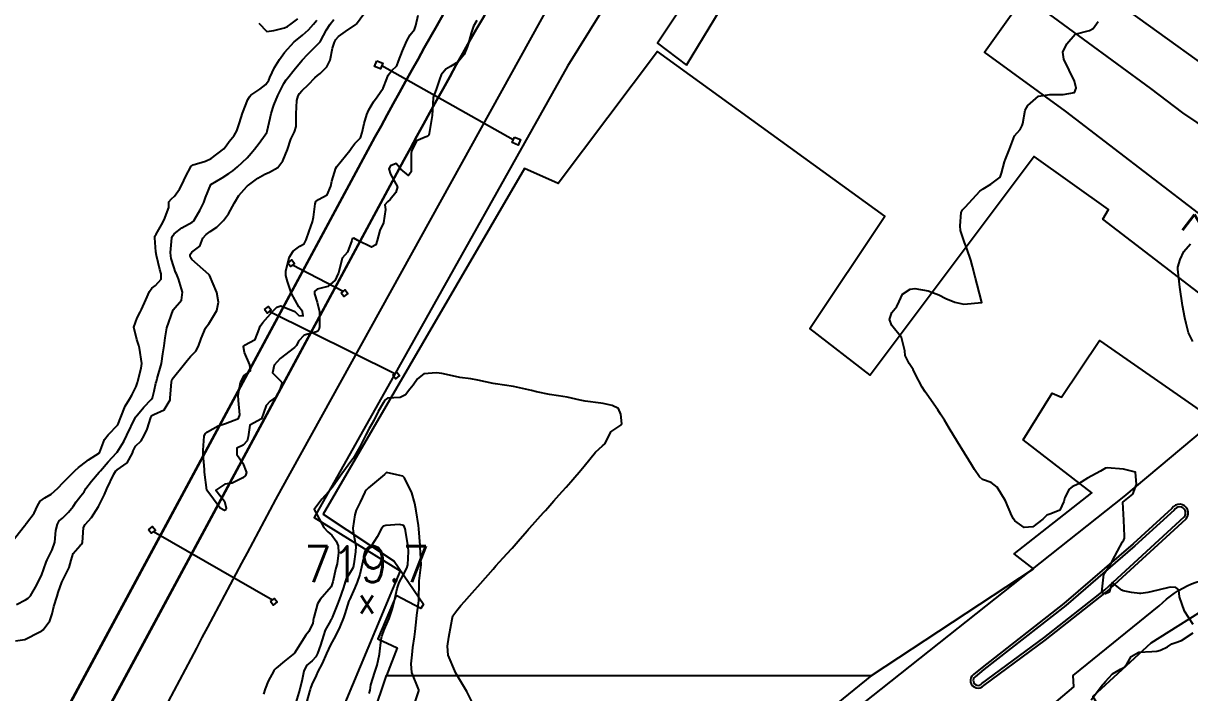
# Model space of a CAD drawing. Header units: metres. Extents: x 318500 to 325275, y 7408834 to 7428799.
# Drawn here: x 320957.8 to 321087.6, y 7414998.1 to 7415072.6 of the extents above; entities that cross this region are included whole.
import ezdxf
from ezdxf.enums import TextEntityAlignment as Align

# ---------------------------------------------------------------- set-up
doc = ezdxf.new("R2010")
doc.units = ezdxf.units.M
doc.header["$MEASUREMENT"] = 0
for name, color, linetype in [('Canteiro', 45, 'Continuous'), ('Cotas', 45, 'Continuous'), ('Curvas de Nivel 1m', 11, 'Continuous'), ('Curvas de Nivel 5m', 15, 'Continuous'), ('Divisas', 45, 'Continuous'), ('Edificações', 30, 'Continuous'), ('Linha Férrea', 20, 'Continuous'), ('Pontos Cotados', 45, 'Continuous'), ('Pórticos', 45, 'Continuous'), ('Vias Primárias', 230, 'Continuous')]:
    doc.layers.add(name, color=color, linetype=linetype)
doc.styles.add('Style-STANDARD', font='STANDARD.shx')

# ---------------------------------------------------------------- blocks, each defined once
blk = doc.blocks.new('ELVTXT_14')
at = {"layer": 'Pontos Cotados', "linetype": 'Continuous', "style": 'Style-STANDARD'}
for s, height, p in [('719.7', 4, (0, 4)), ('x', 3, (0, 0))]:
    blk.add_text(s, height=height, dxfattribs=at).set_placement(p, align=Align.MIDDLE_CENTER)

msp = doc.modelspace()

# ---------------------------------------------------------------- linework, layer by layer
at = {"layer": 'Canteiro'}
msp.add_lwpolyline([(321071.36, 7415004.19), (321078.16, 7415009.55), (321087.01, 7415017.66, 1.092444), (321085.88, 7415018.41), (321081.52, 7415014.45), (321073.81, 7415007.8), (321064.71, 7415000.67), (321063.72, 7414999.88, 1.12273), (321064.48, 7414999.12), (321071.36, 7415004.19)], format="xyb", dxfattribs=at)
at = {"layer": 'Curvas de Nivel 1m', "flags": 128}
for points, elevation in [([(320956.89, 7415003.86), (320957.95, 7415004.03), (320959.6, 7415004.88), (320959.83, 7415005), (320959.96, 7415005.09), (320960.73, 7415006.11), (320960.96, 7415006.86), (320961.17, 7415007.69), (320961.53, 7415008.85), (320961.65, 7415009.23), (320962.04, 7415010.39), (320962.27, 7415010.85), (320962.88, 7415012.01), (320963.08, 7415012.83), (320963.33, 7415013.58), (320964.1, 7415014.49), (320964.28, 7415014.64), (320964.36, 7415014.82), (320964.47, 7415016.46), (320964.64, 7415016.81), (320965.34, 7415017.6), (320966.15, 7415018.8), (320966.8, 7415020.16), (320967.05, 7415020.79), (320967.84, 7415022.42), (320968.06, 7415022.77), (320968.13, 7415022.85), (320968.2, 7415022.9), (320969.31, 7415023.66), (320969.91, 7415024.74), (320969.99, 7415024.99), (320970.24, 7415025.53), (320970.88, 7415026.11), (320971.21, 7415026.73), (320971.56, 7415027.43), (320971.97, 7415028.72), (320972.08, 7415028.92), (320972.28, 7415029.05), (320973.45, 7415029.55), (320974.11, 7415030.69), (320974.13, 7415030.87), (320974.25, 7415032.69), (320974.34, 7415032.99), (320975.7, 7415034.67), (320975.99, 7415035.04), (320976.37, 7415035.49), (320976.96, 7415036.08), (320977.25, 7415036.65), (320977.56, 7415037.49), (320978.06, 7415038.64), (320978.2, 7415038.86), (320978.42, 7415039.14), (320979.32, 7415040.63), (320979.51, 7415041.56), (320979.31, 7415042.63), (320978.5, 7415044.54), (320978.42, 7415044.64), (320976.52, 7415046.28), (320976.37, 7415046.52), (320976.33, 7415046.66), (320976.35, 7415046.84), (320976.53, 7415047.11), (320977.4, 7415047.79), (320977.75, 7415048.65), (320978.12, 7415049.08), (320978.56, 7415049.39), (320979.31, 7415049.89), (320980.04, 7415050.62), (320980.59, 7415051.39), (320981.28, 7415052.6), (320981.77, 7415053.43), (320982.63, 7415054.41), (320982.72, 7415054.49), (320982.83, 7415054.58), (320983.88, 7415055.33), (320984.65, 7415055.79), (320985.19, 7415056.02), (320986.1, 7415056.54), (320986.67, 7415057.28), (320987.16, 7415058.52), (320987.54, 7415059.67), (320987.96, 7415060.51), (320988.13, 7415061.1), (320988.14, 7415062.51), (320988.22, 7415063.97), (320988.38, 7415064.51), (320988.52, 7415064.75), (320988.77, 7415065.04), (320989.53, 7415065.75), (320990.23, 7415066.49), (320990.52, 7415066.76), (320990.8, 7415066.97), (320991.57, 7415067.71), (320991.91, 7415068.46), (320992.19, 7415069.81), (320992.4, 7415070.46), (320992.55, 7415070.75), (320992.85, 7415071.1), (320993.64, 7415071.66), (320994.79, 7415072.42), (320994.83, 7415072.46), (320994.87, 7415072.51), (320995.67, 7415073.64)], 723), ([(321008.25, 7415072.88), (321007.88, 7415072.25), (321007.63, 7415071.48), (321007.3, 7415070.26), (321007.19, 7415069.91), (321006.83, 7415069.09), (321006.19, 7415068.27), (321005.33, 7415067.76), (321004.81, 7415067.46), (321004.27, 7415066.83), (321004.08, 7415066.3), (321003.75, 7415065.33), (321003.4, 7415064.31), (321003.33, 7415062.89), (321003.29, 7415062.31), (321003.19, 7415061.85), (321002.96, 7415060.32), (321002.9, 7415060.12), (321002.7, 7415059.97), (321001.55, 7415059.48), (321000.98, 7415058.34), (321000.94, 7415058.07), (321000.95, 7415056.34), (321000.95, 7415056.05), (321000.65, 7415055.65), (320999.8, 7415056.35), (320999.29, 7415056.99), (320998.66, 7415056.72), (320998.44, 7415056.37), (320998.65, 7415055.77), (320999.44, 7415054.36), (320999.24, 7415053.75), (320998.61, 7415052.98), (320998.29, 7415052.69), (320998.03, 7415052.38), (320998.09, 7415051.87), (320997.85, 7415050.38), (320997.45, 7415049.5), (320997.15, 7415048.39), (320997.01, 7415047.93), (320996.54, 7415047.67), (320994.99, 7415048.42), (320994.55, 7415048.65), (320994.39, 7415048.58), (320994.34, 7415048.42), (320993.85, 7415047.11), (320993.27, 7415046.44), (320992.84, 7415044.78), (320992.68, 7415044.45), (320992.62, 7415044.32), (320992.49, 7415043.98), (320991.65, 7415043.3), (320990.48, 7415043), (320990.2, 7415042.75), (320990.17, 7415042.48), (320990.46, 7415041.53), (320990.75, 7415040.48), (320990.75, 7415038.81), (320990.65, 7415038.48), (320990.57, 7415038.33), (320990.42, 7415038.26), (320989.04, 7415037.87), (320988.4, 7415037.21), (320988.16, 7415036.74), (320987.94, 7415036.51), (320986.37, 7415035.27), (320985.68, 7415034.54), (320985.49, 7415033.68), (320986.34, 7415032.87), (320986.5, 7415032.69), (320986.53, 7415032.53), (320986.49, 7415032.37), (320986.33, 7415031.82), (320985.87, 7415030.99), (320985.26, 7415030.55), (320984.8, 7415030.05), (320984.28, 7415028.56), (320982.98, 7415027.86), (320982.81, 7415026.57), (320982.7, 7415026.13), (320982.25, 7415025.65), (320981.53, 7415025.31), (320981.54, 7415024.59), (320982.22, 7415023.63), (320982.6, 7415022.58), (320982.5, 7415022.27), (320982.19, 7415021.99), (320981.01, 7415021.42), (320980.19, 7415021.29), (320979.18, 7415020.63), (320980.16, 7415019.39), (320980.35, 7415018.61), (320980.31, 7415018.44), (320980.15, 7415018.36), (320979.67, 7415018.62), (320978.18, 7415020.64), (320977.94, 7415022.64), (320977.92, 7415022.93), (320977.79, 7415024.64), (320977.79, 7415025.09), (320977.91, 7415026.64), (320978.02, 7415026.89), (320978.26, 7415027.12), (320979.45, 7415027.8), (320980.27, 7415028.04), (320981.73, 7415028.59), (320981.87, 7415029), (320981.71, 7415030.59), (320981.7, 7415031.21), (320981.96, 7415032.59), (320982.35, 7415033.37), (320983.04, 7415033.89), (320982.99, 7415034.57), (320982.38, 7415035.93), (320982.28, 7415036.58), (320982.3, 7415036.67), (320982.39, 7415036.78), (320983.58, 7415037.39), (320984.02, 7415038.56), (320984.13, 7415038.86), (320984.43, 7415039.28), (320985.54, 7415040.54), (320986, 7415040.99), (320986.45, 7415041.15), (320987.98, 7415040.51), (320988.22, 7415040.28), (320988.44, 7415040.05), (320988.91, 7415040.02), (320988.85, 7415040.5), (320988.45, 7415041.01), (320987.61, 7415042.51), (320987.16, 7415043.85), (320987, 7415044.52), (320986.98, 7415044.99), (320987.36, 7415046.52), (320987.82, 7415047.22), (320988.54, 7415047.77), (320989.02, 7415048.02), (320989.24, 7415048.49), (320989.59, 7415049.46), (320989.96, 7415050.49), (320990.07, 7415051), (320990.25, 7415052.48), (320990.34, 7415052.75), (320990.61, 7415052.95), (320991.6, 7415053.48), (320992, 7415054.46), (320992.11, 7415054.99), (320992.55, 7415056.45), (320992.66, 7415056.63), (320994.12, 7415058.43), (320994.34, 7415058.77), (320994.69, 7415059.21), (320995.29, 7415059.82), (320995.49, 7415060.41), (320995.71, 7415061.42), (320996, 7415062.41), (320996.22, 7415062.93), (320996.75, 7415063.83), (320997.16, 7415064.39), (320997.81, 7415065.35), (320998.23, 7415066.38), (320998.39, 7415066.79), (320998.8, 7415067.3), (320999.33, 7415067.85), (320999.55, 7415068.36), (320999.99, 7415069.51), (321000.35, 7415070.35), (321000.49, 7415070.7), (321000.85, 7415071.3), (321001.31, 7415071.89), (321001.46, 7415072.33), (321001.73, 7415073.49)], 724), ([(320956.52, 7415014.92), (320957.9, 7415016.68), (320958.08, 7415016.9), (320958.1, 7415016.92), (320958.12, 7415016.95), (320958.97, 7415018.06), (320959.36, 7415018.89), (320959.63, 7415019.41), (320960.16, 7415019.78), (320960.85, 7415020.19), (320961.59, 7415020.86), (320962.19, 7415021.47), (320963.53, 7415022.83), (320963.89, 7415023.14), (320964.21, 7415023.39), (320965.01, 7415024.02), (320966.23, 7415024.8), (320966.79, 7415026.25), (320967.22, 7415026.79), (320968.27, 7415027.91), (320968.63, 7415028.76), (320969.09, 7415029.97), (320969.57, 7415030.75), (320969.86, 7415031.21), (320970.33, 7415032.16), (320970.49, 7415032.59), (320970.52, 7415032.74), (320970.88, 7415034.21), (320970.95, 7415034.73), (320970.7, 7415036.42), (320970.62, 7415036.74), (320970.4, 7415037.38), (320970.08, 7415038.75), (320970.43, 7415039.82), (320970.76, 7415040.42), (320970.91, 7415040.74), (320971.4, 7415041.79), (320971.83, 7415042.73), (320972.08, 7415043.12), (320972.48, 7415043.4), (320973.12, 7415044.09), (320973.1, 7415044.71), (320972.97, 7415045.18), (320972.6, 7415046.72), (320972.53, 7415047.13), (320972.39, 7415048.72), (320972.41, 7415048.87), (320972.56, 7415049.12), (320973.13, 7415050.15), (320973.44, 7415050.71), (320973.97, 7415052.07), (320973.98, 7415052.7), (320974.25, 7415053.05), (320974.61, 7415053.32), (320975.17, 7415054.13), (320975.44, 7415054.68), (320975.82, 7415055.5), (320976.45, 7415056.66), (320976.66, 7415056.82), (320978.06, 7415057.25), (320978.67, 7415057.52), (320980.07, 7415058.62), (320980.36, 7415058.94), (320980.69, 7415059.41), (320981.22, 7415060.09), (320981.54, 7415060.6), (320981.82, 7415061.49), (320982.15, 7415062.59), (320982.75, 7415064.08), (320982.93, 7415064.4), (320983.09, 7415064.58), (320984.1, 7415065.24), (320984.78, 7415065.76), (320985.09, 7415066.25), (320985.21, 7415066.55), (320985.71, 7415067.64), (320986.27, 7415068.54), (320986.83, 7415069.31), (320987.91, 7415070.51), (320988.43, 7415070.93), (320988.85, 7415071.24), (320989.5, 7415071.85), (320990.06, 7415072.49), (320990.45, 7415072.91)], 721), ([(320957.01, 7415007.92), (320958.01, 7415008.44), (320958.3, 7415008.61), (320958.55, 7415008.89), (320959.26, 7415010.11), (320959.65, 7415010.88), (320959.78, 7415011.14), (320960.06, 7415011.87), (320960.31, 7415012.62), (320960.41, 7415012.87), (320960.96, 7415013.99), (320961.28, 7415014.86), (320961.4, 7415016.15), (320961.56, 7415016.86), (320961.77, 7415017.21), (320962.13, 7415017.52), (320962.81, 7415018.17), (320963.3, 7415018.83), (320963.64, 7415019.34), (320964.17, 7415019.99), (320964.53, 7415020.46), (320964.74, 7415020.81), (320965.34, 7415021.65), (320966.2, 7415022.62), (320966.35, 7415022.8), (320967.21, 7415023.79), (320968.15, 7415024.77), (320968.19, 7415024.81), (320968.23, 7415024.87), (320968.95, 7415026.06), (320969.29, 7415026.75), (320970.22, 7415028.68), (320970.25, 7415028.74), (320970.26, 7415028.76), (320970.28, 7415028.8), (320971.17, 7415029.86), (320972.01, 7415030.72), (320972.13, 7415030.91), (320972.32, 7415031.64), (320972.53, 7415032.52), (320972.58, 7415032.72), (320972.67, 7415033.04), (320973.13, 7415034.71), (320973.31, 7415035.78), (320973.45, 7415036.7), (320973.55, 7415037.56), (320973.75, 7415038.7), (320974.44, 7415040.69), (320975.38, 7415041.75), (320975.49, 7415042.67), (320975.04, 7415044.13), (320974.81, 7415044.69), (320974.72, 7415044.9), (320974.51, 7415045.48), (320974.23, 7415046.41), (320974.17, 7415046.7), (320974.15, 7415047.07), (320974.29, 7415048.69), (320974.36, 7415048.88), (320974.56, 7415049.13), (320975.42, 7415049.82), (320976.58, 7415050.46), (320976.7, 7415050.54), (320976.8, 7415050.66), (320977.44, 7415051.8), (320977.85, 7415052.65), (320978.06, 7415053.2), (320978.63, 7415054.64), (320979.89, 7415055.37), (320980.65, 7415055.86), (320981.08, 7415056.17), (320981.61, 7415056.6), (320982.67, 7415057.62), (320983.13, 7415058.12), (320983.5, 7415058.57), (320984.03, 7415059.23), (320984.7, 7415060.16), (320984.86, 7415060.41), (320984.91, 7415060.56), (320985.25, 7415062.03), (320985.37, 7415062.55), (320985.65, 7415063.45), (320986.1, 7415064.54), (320986.31, 7415065), (320986.78, 7415065.89), (320987.03, 7415066.28), (320987.21, 7415066.52), (320987.92, 7415067.4), (320988.82, 7415068.46), (320988.84, 7415068.48), (320988.86, 7415068.5), (320989.41, 7415069.08), (320990.76, 7415070.48), (320990.8, 7415070.52), (320990.84, 7415070.59), (320991.5, 7415071.83), (320991.93, 7415072.46), (320992.33, 7415073.01)], 722), ([(321088, 7415005.7), (321087.04, 7415007.18), (321086.47, 7415008.77), (321086.44, 7415009.19), (321086.4, 7415009.54), (321086.06, 7415009.79), (321085.43, 7415009.83), (321084.05, 7415009.51), (321082.95, 7415009.24), (321082.17, 7415009.13), (321082.05, 7415009.14), (321081.12, 7415009.26), (321080.2, 7415009.43), (321080.05, 7415009.5), (321078.98, 7415010.37), (321078.64, 7415009.29), (321078.24, 7415009.11), (321078.05, 7415009.12), (321077.85, 7415009.3), (321078.07, 7415011.3), (321078.86, 7415012.52), (321079.28, 7415013.29), (321079.56, 7415013.84), (321080.12, 7415014.88), (321080.28, 7415015.12), (321080.35, 7415015.28), (321080.37, 7415015.52), (321080.3, 7415017.28), (321080.18, 7415019.28), (321081.27, 7415020.19), (321081.71, 7415021.26), (321081.58, 7415022.62), (321080.23, 7415022.98), (321078.42, 7415023.1), (321078.23, 7415023.08), (321077.67, 7415022.76), (321076.22, 7415021.95), (321075.23, 7415021.34), (321074.54, 7415021.02), (321074.2, 7415020.73), (321073.73, 7415019.82), (321073.61, 7415019.37), (321073.14, 7415018.4), (321072.16, 7415018), (321071.71, 7415017.84), (321071.28, 7415017.39), (321070.14, 7415016.55), (321069.19, 7415016.47), (321068.15, 7415017.23), (321067.99, 7415017.44), (321067.83, 7415017.77), (321067.12, 7415019.45), (321066.2, 7415020.97), (321065.53, 7415021.47), (321064.55, 7415021.82), (321064.22, 7415022.1), (321063.67, 7415022.94), (321063.32, 7415023.5), (321062.26, 7415025.23), (321062.08, 7415025.52), (321061.77, 7415026.02), (321060.84, 7415027.53), (321060.3, 7415028.4), (321059.86, 7415029.1), (321059.57, 7415029.55), (321058.34, 7415031.32), (321058.17, 7415031.57), (321057.85, 7415032.08), (321057.04, 7415033.59), (321056.82, 7415034.04), (321056.38, 7415034.72), (321055.93, 7415035.6), (321055.89, 7415036.12), (321055.53, 7415037.61), (321054.44, 7415038.95), (321054.18, 7415039.62), (321054.46, 7415040.4), (321055.03, 7415041.05), (321055.26, 7415041.61), (321055.65, 7415042.44), (321056.49, 7415043.01), (321057.01, 7415043.07), (321058.49, 7415042.81), (321059.68, 7415042.35), (321060.48, 7415041.96), (321061.47, 7415041.53), (321062.47, 7415041.32), (321064.47, 7415041.49), (321063.97, 7415043.5), (321063.78, 7415044.23), (321063.45, 7415045.51), (321063.24, 7415046.21), (321062.8, 7415047.52), (321062.56, 7415048.18), (321062.11, 7415049.52), (321062.06, 7415050.05), (321062.18, 7415051.52), (321062.32, 7415051.82), (321062.62, 7415052.13), (321063.87, 7415053.5), (321064.24, 7415053.89), (321064.64, 7415054.15), (321065.46, 7415054.67), (321066.5, 7415055.46), (321066.57, 7415055.56), (321066.67, 7415055.88), (321067.01, 7415057.14), (321067.1, 7415057.46), (321067.57, 7415058.58), (321067.89, 7415059.45), (321068.1, 7415060.06), (321068.73, 7415060.77), (321068.98, 7415061.19), (321069.03, 7415061.44), (321069.3, 7415062.89), (321069.58, 7415063.43), (321070.78, 7415064.46), (321072.03, 7415064.64), (321072.78, 7415064.64), (321073.53, 7415064.63), (321074.79, 7415064.88), (321074.97, 7415065.36), (321074.8, 7415066.15), (321074.21, 7415067.37), (321073.62, 7415068.59), (321073.5, 7415069.37), (321073.93, 7415070.3), (321074.87, 7415071.36), (321076.45, 7415071.76), (321076.88, 7415071.99), (321077.43, 7415072.78)], 724), ([(321007.87, 7414996.74), (321007.15, 7414998.25), (321005.91, 7415000.26), (321005.07, 7415002.27), (321004.97, 7415003.26), (321005.12, 7415004.27), (321005.39, 7415005.68), (321005.5, 7415006.27), (321005.6, 7415006.66), (321006.01, 7415007.26), (321006.47, 7415007.8), (321006.87, 7415008.25), (321007.42, 7415008.86), (321008.04, 7415009.54), (321008.37, 7415009.91), (321008.66, 7415010.23), (321010.07, 7415011.85), (321010.38, 7415012.21), (321011.19, 7415013.09), (321012.1, 7415014.09), (321012.14, 7415014.14), (321012.18, 7415014.18), (321013.07, 7415015.21), (321013.9, 7415016.16), (321014.01, 7415016.28), (321014.13, 7415016.42), (321015.69, 7415018.14), (321015.91, 7415018.38), (321016.16, 7415018.67), (321016.84, 7415019.45), (321017.42, 7415020.11), (321017.78, 7415020.51), (321018.19, 7415020.97), (321018.73, 7415021.56), (321019.18, 7415022.09), (321019.65, 7415022.65), (321020.22, 7415023.29), (321020.84, 7415024.07), (321021.45, 7415024.86), (321022.25, 7415025.57), (321022.5, 7415025.8), (321022.65, 7415026.04), (321023.19, 7415027.12), (321024.29, 7415027.87), (321024.37, 7415027.94), (321024.4, 7415028.02), (321024.3, 7415029.1), (321024.02, 7415029.73), (321023.31, 7415030.04), (321022.31, 7415030.26), (321022.07, 7415030.3), (321020.32, 7415030.55), (321019.75, 7415030.66), (321018.32, 7415030.96), (321017.33, 7415031.12), (321016.33, 7415031.28), (321014.9, 7415031.58), (321014.33, 7415031.71), (321012.34, 7415032.18), (321010.34, 7415032.45), (321010.06, 7415032.5), (321008.35, 7415032.88), (321007.6, 7415033), (321006.35, 7415033.18), (321005.22, 7415033.42), (321004.36, 7415033.6), (321003.76, 7415033.7), (321002.35, 7415033.56), (321001.66, 7415033.01), (321001.15, 7415032.33), (321000.8, 7415031.87), (321000.32, 7415031.25), (320999.72, 7415030.95), (320998.32, 7415030.86), (320998.03, 7415030.66), (320997.85, 7415030.38), (320997.28, 7415029.4), (320996.77, 7415028.39), (320996.27, 7415027.48), (320995.89, 7415026.78), (320995.71, 7415026.41), (320995.22, 7415025.44), (320994.63, 7415024.42), (320994.47, 7415024.17), (320994.22, 7415023.82), (320993.62, 7415023.02), (320993.22, 7415022.43), (320992.19, 7415020.97), (320991.74, 7415020.46), (320991.01, 7415019.62), (320990.15, 7415018.48), (320991.22, 7415016.46), (320991.66, 7415016), (320992.11, 7415015.62), (320992.6, 7415014.94), (320992.8, 7415014.44), (320992.87, 7415013.66), (320992.69, 7415012.44), (320992.55, 7415011.96), (320992.21, 7415010.45), (320992.03, 7415009.86), (320990.82, 7415008.47), (320990.5, 7415007.98), (320990.1, 7415006.48), (320990.08, 7415006.38), (320989.98, 7415005.83), (320989.54, 7415004.91), (320989.23, 7415004.49), (320987.94, 7415002.5), (320986.84, 7415001.6), (320985.91, 7415000.83), (320985.76, 7415000.68), (320985.67, 7415000.53), (320985.03, 7414999.4), (320984.7, 7414998.54), (320984.49, 7414997.92)], 723), ([(321001.33, 7414996.86), (321001.8, 7414998.32), (321001.78, 7414998.43), (321001, 7415000.33), (321000.93, 7415001.32), (321001.04, 7415002.33), (321001.14, 7415003.14), (321001.32, 7415004.33), (321001.4, 7415004.9), (321001.55, 7415006.32), (321001.59, 7415006.73), (321001.79, 7415008.32), (321001.81, 7415008.54), (321001.83, 7415010.32), (321001.85, 7415010.53), (321002.06, 7415012.32), (321001.96, 7415014.32), (321001.95, 7415014.47), (321001.79, 7415016.32), (321001.75, 7415016.71), (321001.5, 7415018.33), (321001.34, 7415019.15), (321001, 7415020.33), (321000.2, 7415022), (321000.03, 7415022.17), (320999.33, 7415022.35), (320998.2, 7415022.59), (320998.08, 7415022.49), (320997.98, 7415022.37), (320996.18, 7415020.88), (320995.95, 7415020.64), (320995.8, 7415020.4), (320995.28, 7415019.29), (320994.83, 7415018.41), (320994.66, 7415017.89), (320994.45, 7415016.42), (320994.49, 7415016.04), (320994.78, 7415014.41), (320994.74, 7415013.77), (320994.56, 7415012.42), (320994.47, 7415012.01), (320994.05, 7415011.27), (320993.7, 7415010.77), (320993.58, 7415010.43), (320993.4, 7415009.8), (320992.92, 7415008.44), (320992.68, 7415007.77), (320992.16, 7415006.45), (320992.1, 7415006.33), (320991.98, 7415006.11), (320991.37, 7415005.06), (320991.18, 7415004.46), (320990.86, 7415003.38), (320990.51, 7415002.47), (320990.32, 7415002.09), (320989.93, 7415001.66), (320989.29, 7415001.11), (320989, 7415000.48), (320988.8, 7414999.58), (320988.55, 7414998.49), (320988.01, 7414996.65)], 722), ([(320996.27, 7414998), (320996.38, 7414998.39), (320996.47, 7414998.98), (320996.88, 7415000.39), (320997.15, 7415001.15), (320997.41, 7415002.38), (320997.61, 7415004.03), (320997.69, 7415004.37), (320997.76, 7415004.57), (320997.97, 7415005.17), (320998.49, 7415006.36), (320998.88, 7415007.48), (320999.08, 7415008.35), (320999.37, 7415009.68), (320999.6, 7415010.35), (321000.06, 7415011.19), (321000.46, 7415011.94), (321000.56, 7415012.34), (321000.64, 7415013.79), (321000.6, 7415014.33), (321000.33, 7415016.13), (321000.28, 7415016.34), (321000.13, 7415016.71), (320999.66, 7415016.81), (320998.13, 7415016.71), (320997.87, 7415016.63), (320997.65, 7415016.38), (320997.16, 7415015.43), (320996.5, 7415014.39), (320996.32, 7415014.18), (320996.09, 7415013.9), (320995.59, 7415012.9), (320995.47, 7415012.41), (320995.22, 7415011.24), (320994.93, 7415010.41), (320994.67, 7415009.77), (320994.06, 7415008.42), (320994.05, 7415008.39), (320994.02, 7415008.31), (320993.57, 7415006.86), (320993.42, 7415006.43), (320993, 7415005.41), (320992.52, 7415004.44), (320991.95, 7415003.44), (320991.51, 7415002.46), (320991.04, 7415001.35), (320990.57, 7415000.46), (320990.35, 7415000.02), (320989.89, 7414999.02), (320989.74, 7414998.62), (320989.69, 7414998.47), (320989.64, 7414998.23), (320989.14, 7414996.48)], 721), ([(321076.64, 7414997.32), (321077.91, 7414998.96), (321078.07, 7414999.14), (321078.2, 7414999.3), (321079.03, 7415000.18), (321079.93, 7415000.72), (321080.3, 7415000.9), (321080.6, 7415001.27), (321081.11, 7415002.11), (321081.96, 7415002.62), (321083.41, 7415002.67), (321083.96, 7415002.72), (321084.35, 7415002.83), (321085.14, 7415003.21), (321085.64, 7415003.54), (321085.97, 7415003.63), (321086.71, 7415003.92), (321087.99, 7415004.76)], 724)]:
    msp.add_lwpolyline(points, dxfattribs=dict(at, elevation=elevation))
at = {"layer": 'Curvas de Nivel 5m', "flags": 128}
for points, elevation in [([(320984, 7415072.57), (320984.86, 7415071.65), (320985.65, 7415071.76), (320986.86, 7415072.08), (320987.18, 7415072.21), (320987.58, 7415072.52), (320988.31, 7415073.07)], 720), ([(321087.97, 7415037.18), (321087.48, 7415038.14), (321087.21, 7415039.19), (321087.07, 7415039.8), (321086.81, 7415041.19), (321086.5, 7415043.2), (321086.31, 7415045.2), (321086.31, 7415045.43), (321086.54, 7415046.3), (321086.95, 7415047.19), (321087.71, 7415048.04)], 725)]:
    msp.add_lwpolyline(points, dxfattribs=dict(at, elevation=elevation))
at = {"layer": 'Divisas'}
msp.add_lwpolyline([(321119.32, 7415191.48), (321073.3, 7415148.65), (321060.93, 7415136.16), (321018.36, 7415067.81), (320999.52, 7415034.27), (320990.14, 7415017.58), (320999.73, 7415011.64), (320984.46, 7414975.22), (320966.72, 7414943.14), (320975.34, 7414937.15), (320924.31, 7414868.06)], dxfattribs=at)
at = {"layer": 'Edificações'}
for points in [[(321102.6, 7415058.32), (321071, 7415081.03), (321094.71, 7415113.14)], [(321094.86, 7415037.79), (321077.95, 7415050.77), (321078.59, 7415051.87), (321070.3, 7415057.76), (321052.05, 7415033.41), (321045.34, 7415038.61), (321053.67, 7415051.11), (321028.35, 7415069.43), (321017.31, 7415054.75), (321013.56, 7415056.42), (321002.2, 7415036.96), (320991.13, 7415017.97), (320999.06, 7415012.75), (321002.32, 7415007.94), (321002.01, 7415007.45), (320999.29, 7415008.92), (320997.25, 7415004.09), (320999.4, 7415003.08), (320998.2, 7415000), (321052.19, 7415000), (321070.24, 7415011.89), (321068.08, 7415013.54), (321076.71, 7415020.35), (321069.06, 7415026.24), (321072.3, 7415031.42), (321073.35, 7415030.99), (321077.56, 7415037.27), (321088.77, 7415029.5)]]:
    msp.add_lwpolyline(points, dxfattribs=at)
for points in [[(321031.58, 7415067.9), (321036.65, 7415076.24), (321033.59, 7415078.25), (321028.35, 7415070.35), (321031.58, 7415067.9)], [(321088.25, 7414963.55), (321090.37, 7414957.08), (321095.91, 7414961.49), (321089.9, 7414968.78), (321111.81, 7414986.86), (321097.56, 7415006.18), (321093.37, 7415007.91), (321090.6, 7415008.21), (321083.29, 7415003.6), (321076.82, 7414997.66), (321078.76, 7414994.48), (321063.09, 7414981.23), (321061.55, 7414981.84), (321054.02, 7414975.42), (321058.14, 7414970.43), (321059.26, 7414971.13), (321072.3, 7414955.49), (321077.04, 7414959.07), (321079.33, 7414953.83)], [(321052.19, 7415000), (321036.65, 7414987.41), (321025.73, 7414980.58), (321013.51, 7414967.78), (320996.62, 7414952.36), (320984.14, 7414932.83), (320975.35, 7414939.54), (320985.05, 7414957.52), (320992.41, 7414970.42), (320986.2, 7414974.9), (320993.84, 7414993.06), (320995.28, 7414991.28), (320998.2, 7415000)]]:
    msp.add_lwpolyline(points, close=True, dxfattribs=at)
at = {"layer": 'Linha Férrea'}
for points in [[(321798.98, 7416497.54), (321750.6, 7416346.47), (321714.59, 7416233.7, -0.00337), (321686.79, 7416141.75, -0.016343), (321644.52, 7416022.17), (321593.15, 7415895.01), (321566.16, 7415829.01), (321499.47, 7415659.97), (321478.31, 7415606.63, -0.011032), (321468.49, 7415582.4, -0.032105), (321431.57, 7415506.43, -0.070178), (321348.3, 7415399.17, -0.037465), (321276, 7415340.1), (321204.93, 7415290.01, 0.010464), (321181.81, 7415273.24, 0.025562), (321124.04, 7415226.54, 0.050883), (321044.53, 7415137.19, 0.026975), (320996.91, 7415059.89), (320959.85, 7414991.08)], [(321802, 7416472.12, -0.01056), (321778.56, 7416402.79, 0.003825), (321753.43, 7416335.23, 0.009891), (321732, 7416274.98), (321714.19, 7416219.51, -0.023962), (321655.04, 7416039.28), (321642.82, 7416007.3), (321613.08, 7415933.23), (321568.99, 7415825.44), (321540.97, 7415754.45), (321517.66, 7415694.41), (321499.44, 7415649.2), (321470.31, 7415575.88, -0.021199), (321451.09, 7415534.05, -0.062911), (321383.35, 7415430.52, -0.034735), (321333.57, 7415379.84, -0.029004), (321269.95, 7415330.44), (321232.2, 7415304.05, 0.005656), (321177.94, 7415264.89, 0.018731), (321134.03, 7415229.84, 0.055667), (321051.08, 7415139.41, 0.029861), (321000.14, 7415057.35), (320958.65, 7414980.46)], [(320790.49, 7414769.15, 0.066549), (320858.6, 7414826.49, 0.071744), (320946.36, 7414945.11, -0.001019), (320986.5, 7415020.76), (321017.59, 7415076.94, -0.085141), (321132.03, 7415221.31, -0.027227), (321212.14, 7415282.87, 0.004692), (321306.83, 7415350.2, 0.102409), (321443.1, 7415506.85, 0.035266), (321491.35, 7415614.35, 0.015223), (321522.06, 7415693.46)], [(320633.32, 7414629.25), (320777.07, 7414757.12, 0.012969), (320847.83, 7414823.3, 0.045223), (320913.24, 7414901.78, 0.028396), (320958.65, 7414980.46), (321000.14, 7415057.35, -0.029861), (321051.08, 7415139.41, -0.055667), (321134.03, 7415229.84, -0.018731), (321177.94, 7415264.89, -0.005656), (321232.2, 7415304.05), (321269.95, 7415330.44, 0.029004), (321333.57, 7415379.84, 0.034735), (321383.35, 7415430.52, 0.062911), (321451.09, 7415534.05, 0.021199), (321470.31, 7415575.88), (321499.44, 7415649.2)], [(320223.39, 7414139.11, -0.076005), (320320.44, 7414312, -0.027328), (320414.07, 7414419.91, -0.009752), (320494.14, 7414502.31), (320539.58, 7414547.56, -0.011191), (320630.31, 7414631.79), (320756.6, 7414744.3), (320803.26, 7414786.66, 0.019521), (320844.17, 7414825.78, 0.046857), (320912.06, 7414907.56, 0.028693), (320959.44, 7414990.44), (320996.91, 7415059.89, -0.026975), (321044.53, 7415137.19, -0.050883), (321124.04, 7415226.54, -0.025562), (321181.81, 7415273.24, -0.010464), (321204.93, 7415290.01), (321276, 7415340.1, 0.037465), (321348.3, 7415399.17, 0.070178), (321431.57, 7415506.43, 0.032105), (321468.49, 7415582.4, 0.011032), (321478.31, 7415606.63)]]:
    msp.add_lwpolyline(points, format="xyb", dxfattribs=at)
at = {"layer": 'Pórticos'}
for points in [[(320997.12, 7415068.39), (320997.78, 7415068.12), (320997.53, 7415067.51), (320996.87, 7415067.77)], [(321012.43, 7415059.9), (321013.1, 7415059.63), (321012.85, 7415059.02), (321012.19, 7415059.29)], [(320987.2, 7415045.9), (320987.66, 7415046.25), (320987.96, 7415045.85), (320987.5, 7415045.5)], [(320993.15, 7415042.55), (320993.61, 7415042.9), (320993.91, 7415042.51), (320993.45, 7415042.16)], [(320984.6, 7415040.72), (320985.06, 7415041.07), (320985.37, 7415040.68), (320984.91, 7415040.32)], [(320998.89, 7415033.42), (320999.35, 7415033.77), (320999.66, 7415033.37), (320999.2, 7415033.02)], [(320971.71, 7415016.23), (320972.16, 7415016.58), (320972.47, 7415016.18), (320972.01, 7415015.83)], [(320985.28, 7415008.23), (320985.73, 7415008.58), (320986.04, 7415008.19), (320985.58, 7415007.83)]]:
    msp.add_lwpolyline(points, close=True, dxfattribs=at)
for points in [[(321012.31, 7415059.6), (320997.66, 7415067.83)], [(320993.38, 7415042.73), (320987.73, 7415045.68)], [(320999.12, 7415033.59), (320985.14, 7415040.5)], [(320985.5, 7415008.41), (320972.24, 7415016.01)]]:
    msp.add_lwpolyline(points, dxfattribs=at)
at = {"layer": 'Vias Primárias'}
for points in [[(321109.37, 7414841.13, 0), (321121.45, 7414845.47, -0.165445)], [(320981.16, 7414904.77), (320989.86, 7414916.26), (320996.83, 7414924.9), (321000.81, 7414930.67), (321011.37, 7414943.27), (321021.91, 7414954.9), (321034.87, 7414966.01), (321048.04, 7414976.42), (321059.22, 7414986.08), (321068.34, 7414993.35), (321074.71, 7414998.77), (321074.65, 7415000), (321084.23, 7415007.76, -0.425611), (321099.85, 7415007.65)]]:
    msp.add_lwpolyline(points, format="xyb", dxfattribs=at)
for points in [[(321088.61, 7415051.45), (321073.8, 7415062.81), (321064.78, 7415069.34), (321069.22, 7415075.64), (321075.77, 7415070.81), (321083.27, 7415065.32), (321086.83, 7415062.61), (321089.99, 7415060.45)], [(320958.55, 7414899.33), (320973.11, 7414916.99), (320984.83, 7414931.29), (320996.09, 7414947.21), (321006.98, 7414959.81), (321025.74, 7414976.76), (321044.86, 7414991.8), (321060.8, 7415004.48), (321080.33, 7415019.92), (321093.17, 7415030.68)]]:
    msp.add_lwpolyline(points, dxfattribs=at)
msp.add_lwpolyline([(321071.54, 7415003.96), (321078.35, 7415009.33), (321087.23, 7415017.46, 1.07575), (321085.64, 7415018.6), (321081.32, 7415014.67), (321073.62, 7415008.03), (321064.52, 7415000.9), (321063.53, 7415000.12, 1.093135), (321064.68, 7414998.9)], format="xyb", close=True, dxfattribs=at)

# ---------------------------------------------------------------- block references
at = {"layer": 'Pontos Cotados', "linetype": 'Continuous'}
msp.add_blockref('ELVTXT_14', (320996.02, 7415008.4, 719.72), dxfattribs=at)

# ---------------------------------------------------------------- texts
at = {"layer": 'Cotas', "style": 'Style-STANDARD'}
msp.add_text('725', height=4, rotation=51.9978, dxfattribs=at).set_placement((321090.97, 7415051.66, 725), align=Align.MIDDLE_CENTER)

doc.saveas('drawing.dxf')
